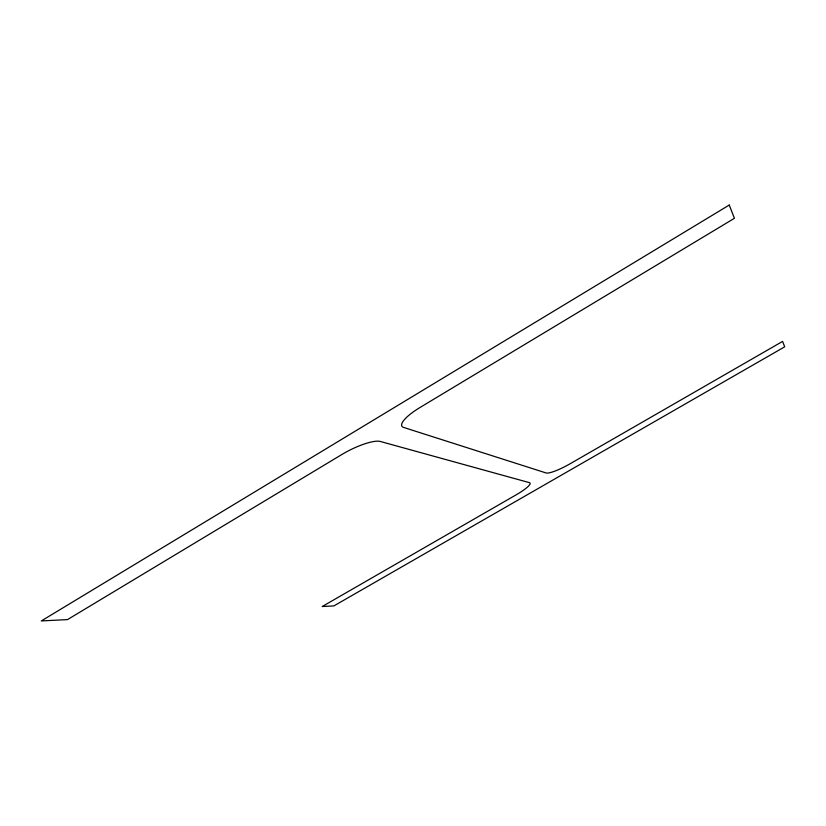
<?xml version="1.0" encoding="UTF-8"?>
<svg xmlns="http://www.w3.org/2000/svg" width="826" height="826" viewBox="0 0 826 826"><rect width="100%" height="100%" fill="white"/><g stroke="black" fill="none" stroke-linecap="round" stroke-linejoin="round"><path stroke-width="1.24" d="M729.234 205.054L41.3 620.945L67.515 619.593L341.768 454.568A32.038 8.064 -26.6 0 1 380.301 441.466L529.363 482.632A22.343 3.954 -27.9 0 1 516.002 494.929L322.212 606.521L333.859 605.923L784.7 346.817L782.583 341.417L570.291 463.665A22.601 4.027 -28.4 0 1 546.131 472.968L403.687 427.445A32.39 8.312 -27.6 0 1 420.248 407.342L734.417 218.301L729.234 205.054"/></g></svg>
